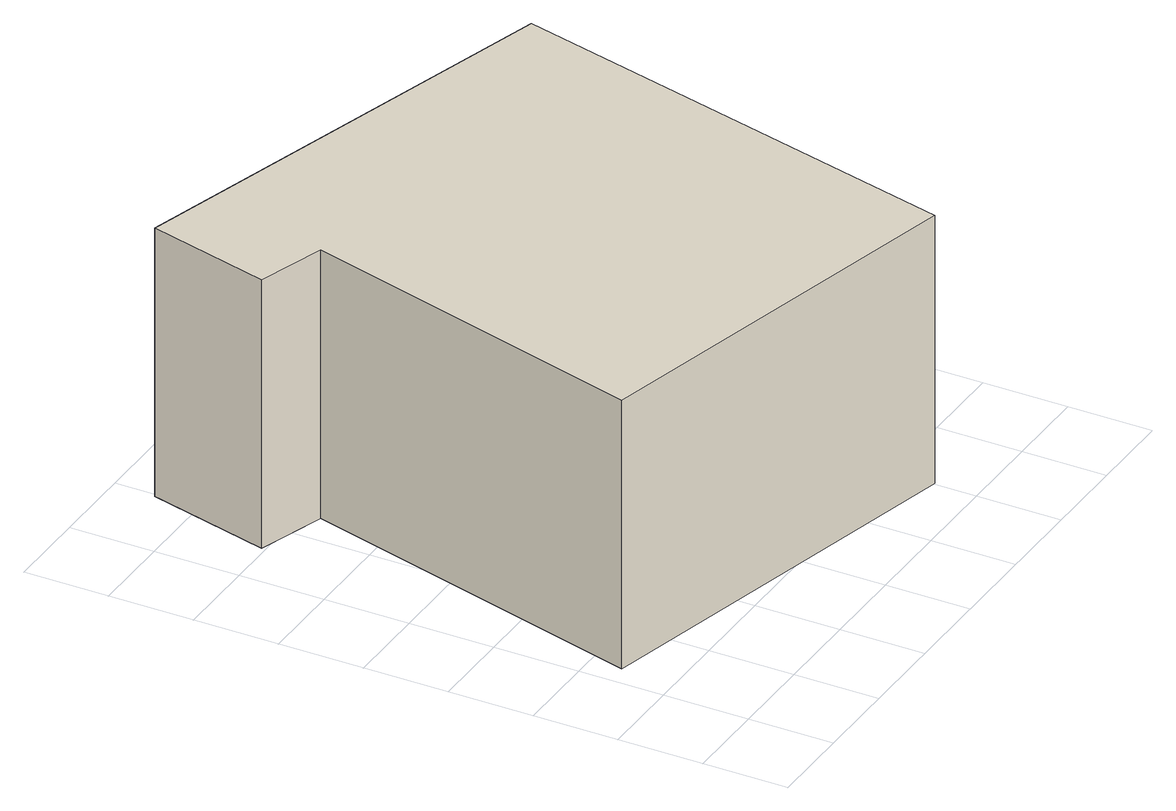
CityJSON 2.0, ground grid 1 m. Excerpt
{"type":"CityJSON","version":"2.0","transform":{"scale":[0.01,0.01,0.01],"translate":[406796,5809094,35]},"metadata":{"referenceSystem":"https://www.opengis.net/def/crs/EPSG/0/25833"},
"CityObjects":{
"building1":{"type":"Building","attributes":{"Gemeindeschluessel":"11000009","BezugspunktDach":"2200","function":"31001_2055","measuredHeight":3.27,"storeysAboveGround":1},"address":[{"country":"Germany","locality":"Berlin","thoroughfareNumber":"143 (29)","thoroughfareName":"Müggelheimer Damm"}],"geometry":[{"type":"Solid","lod":"1","boundaries":[[[[0,1,2,3,4,5]],[[6,7,8,9,10,11]],[[6,11,5,4]],[[7,6,4,3]],[[8,7,3,2]],[[9,8,2,1]],[[10,9,1,0]],[[11,10,0,5]]]]}]}
},
"vertices":[
[502,50,387],[638,598,387],[97,751,387],[59,605,387],[140,579,387],[26,163,387],[140,579,60],[59,605,60],[97,751,60],[638,598,60],[502,50,60],[26,163,60]
]}
